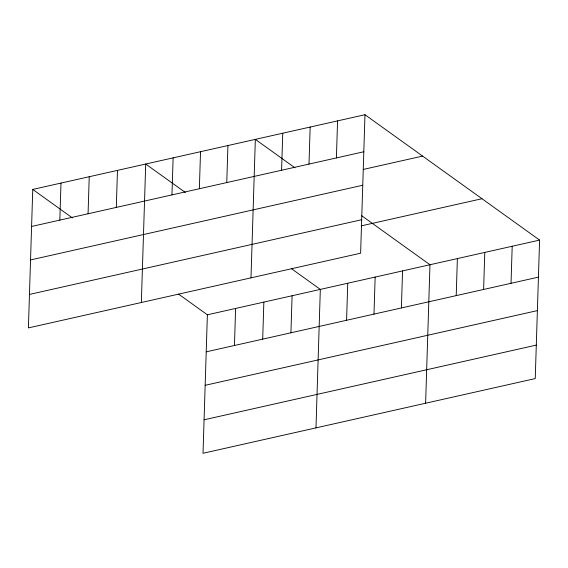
<?xml version="1.0" encoding="UTF-8"?>
<svg xmlns="http://www.w3.org/2000/svg" width="568" height="568" viewBox="0 0 568 568"><rect width="100%" height="100%" fill="white"/><g stroke="black" fill="none" stroke-linecap="round" stroke-linejoin="round"><path stroke-width="0.85" d="M32.752 189.421L28.4 327.906L360.623 253.2L364.975 114.722L32.752 189.421L72.37 217.871M59.825 220.114L60.989 183.073M88.068 213.767L89.233 176.726M116.305 207.412L117.469 170.372M141.354 302.503L145.706 164.024L185.324 192.467M171.955 194.902L173.119 157.861M199.361 188.739L200.525 151.699M178.565 294.11L207.377 314.8L203.024 453.278L535.248 378.579L539.6 240.094L364.975 114.722M226.767 182.576L227.931 145.536M234.449 345.486L235.614 308.445M250.992 277.851L255.344 139.373L294.962 167.816M262.693 339.139L263.857 302.098M281.586 170.251L282.75 133.21M290.93 332.791L292.094 295.75M308.992 164.088L310.156 127.047M315.978 427.881L320.331 289.403L291.519 268.714M336.405 157.925L337.569 120.885M346.579 320.274L347.744 283.233M373.985 314.111L375.15 277.07M401.391 307.948L402.556 270.908M425.617 403.23L429.969 264.745L361.738 215.762M456.21 295.623L457.375 258.582M483.616 289.46L484.781 252.419M511.03 283.297L512.194 246.256M31.588 226.462L363.811 151.762M363.499 169.385L422.599 156.093M30.537 259.938L362.76 185.239M29.451 294.43L361.674 219.724M361.205 225.879L481.976 198.722M207.377 314.8L539.6 240.094M206.212 351.84L538.436 277.134M205.162 385.31L537.385 310.611M204.075 419.802L536.298 345.103"/></g></svg>
